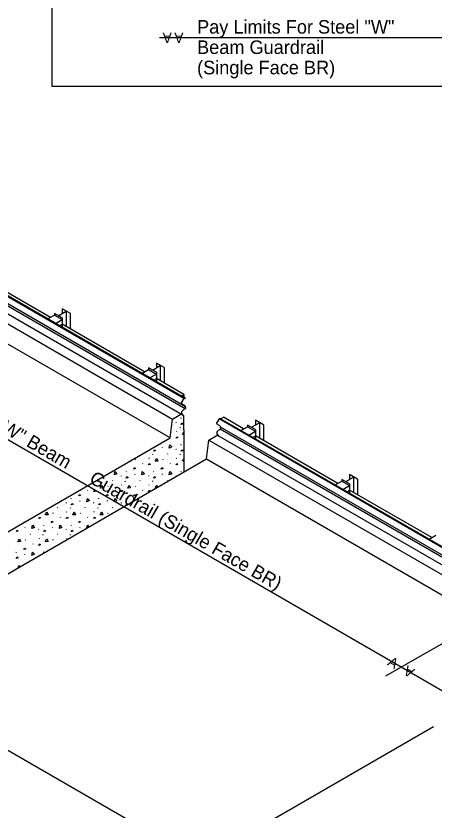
# Model space of a CAD drawing. Extents: x 1007 to 1035.5, y 1000.5 to 1021.5.
# Drawn here: x 1018.86 to 1023.18, y 1009.2 to 1017.4 of the extents above; entities that cross this region are included whole.
import ezdxf

# ---------------------------------------------------------------- set-up
doc = ezdxf.new("R2010")
doc.units = 0
doc.layers.add('Level 1', color=7, linetype='Continuous')

msp = doc.modelspace()

# ---------------------------------------------------------------- linework, layer by layer
at = {"layer": 'Level 1'}
for p, q in [((1019.2313, 1021.5), (1019.2313, 1016.6718)), ((1020.6113, 1013.3655), (1013.5974, 1017.4183)), ((1020.5953, 1013.4498), (1013.6682, 1017.4489)), ((1020.6113, 1013.4498), (1013.6733, 1017.456)), ((1020.5953, 1013.2696), (1013.5302, 1017.3502)), ((1020.6083, 1013.3446), (1013.5974, 1017.3941)), ((1023.7457, 1017.1718), (1020.3436, 1017.1718)), ((1019.2313, 1016.6718), (1035.5, 1016.6718)), ((1016.9151, 1015.2943), (1020.4781, 1013.2372)), ((1020.4546, 1013.0439), (1016.8916, 1015.101)), ((1019.2182, 1014.287), (1018.3686, 1014.7776)), ((1022.8374, 1010.6778), (1016.2119, 1014.5055)), ((1019.4213, 1014.33), (1019.3403, 1014.3768)), ((1019.3403, 1014.3768), (1019.3403, 1014.3279)), ((1019.1896, 1014.2707), (1019.2592, 1014.3108)), ((1019.3403, 1014.2811), (1019.2592, 1014.3279)), ((1019.3403, 1014.2811), (1019.2592, 1014.3279)), ((1019.2592, 1014.3279), (1019.2592, 1014.3108)), ((1019.2592, 1014.3108), (1019.3403, 1014.2639)), ((1019.2997, 1014.3045), (1019.3808, 1014.3513)), ((1019.3808, 1014.3534), (1019.3808, 1014.1932)), ((1019.4213, 1014.33), (1019.4213, 1014.1698)), ((1019.2707, 1014.2238), (1019.3403, 1014.2639)), ((1019.3118, 1014.2002), (1019.3403, 1014.2166)), ((1019.3403, 1014.2811), (1019.3403, 1014.1838)), ((1020.1898, 1013.726), (1019.3403, 1014.2166)), ((1020.3931, 1013.7689), (1020.312, 1013.8158)), ((1020.312, 1013.8158), (1020.312, 1013.7668)), ((1020.1613, 1013.7096), (1020.2309, 1013.7497)), ((1020.312, 1013.72), (1020.2309, 1013.7668)), ((1020.312, 1013.72), (1020.2309, 1013.7668)), ((1020.2309, 1013.7668), (1020.2309, 1013.7497)), ((1020.2309, 1013.7497), (1020.312, 1013.7028)), ((1020.2714, 1013.7434), (1020.3525, 1013.7902)), ((1020.312, 1013.72), (1020.312, 1013.6227)), ((1020.3525, 1013.7923), (1020.3525, 1013.6321)), ((1020.3931, 1013.7689), (1020.3931, 1013.6087)), ((1020.2424, 1013.6628), (1020.312, 1013.7028)), ((1020.2835, 1013.6391), (1020.312, 1013.6555)), ((1020.5953, 1013.4919), (1020.312, 1013.6555)), ((1020.5668, 1013.4755), (1020.5953, 1013.4919)), ((1020.5953, 1013.4919), (1020.5953, 1013.4591)), ((1020.5953, 1013.4498), (1020.5724, 1013.4137)), ((1020.6112, 1013.4498), (1020.5953, 1013.4498)), ((1020.4546, 1013.0439), (1020.4781, 1013.2372)), ((1020.4781, 1013.2372), (1020.5647, 1013.2873)), ((1020.5669, 1013.2449), (1020.5693, 1013.2503)), ((1020.5922, 1013.2713), (1020.5724, 1013.3025)), ((1020.5953, 1013.1252), (1020.5953, 1013.2696)), ((1020.9585, 1013.2402), (1020.9357, 1013.204)), ((1020.9744, 1013.2402), (1020.9585, 1013.2402)), ((1027.7173, 1009.3387), (1020.9585, 1013.2402)), ((1027.7332, 1009.3387), (1020.9744, 1013.2402)), ((1020.9748, 1013.24), (1021.0033, 1013.2564)), ((1021.2125, 1013.1356), (1021.0033, 1013.2564)), ((1020.5141, 1013.2058), (1020.5147, 1013.2005)), ((1020.5545, 1013.152), (1020.5568, 1013.1484)), ((1020.5568, 1013.1507), (1020.5592, 1013.1471)), ((1027.514, 1009.3781), (1020.9746, 1013.1557)), ((1021.184, 1013.1192), (1021.2536, 1013.1593)), ((1021.3347, 1013.1296), (1021.2536, 1013.1764)), ((1021.2536, 1013.1764), (1021.2536, 1013.1593)), ((1021.2536, 1013.1593), (1021.3347, 1013.1124)), ((1021.2941, 1013.153), (1021.3752, 1013.1998)), ((1021.4158, 1013.1785), (1021.3347, 1013.2253)), ((1021.3347, 1013.2253), (1021.3347, 1013.1764)), ((1021.3752, 1013.1998), (1021.3752, 1013.0417)), ((1021.4158, 1013.1785), (1021.4158, 1013.0183)), ((1020.5195, 1013.1081), (1020.5219, 1013.1134)), ((1020.5953, 1013.1252), (1020.5953, 1012.6921)), ((1020.853, 1013.0207), (1020.947, 1013.075)), ((1020.9554, 1013.0616), (1020.9357, 1013.0928)), ((1027.7008, 1009.2472), (1020.9714, 1013.1348)), ((1021.2651, 1013.0723), (1021.3347, 1013.1124)), ((1021.3062, 1013.0487), (1021.3347, 1013.0651)), ((1021.3347, 1013.1296), (1021.3347, 1013.0323)), ((1022.1841, 1012.5745), (1021.3347, 1013.0651)), ((1015.8639, 1010.3934), (1020.4546, 1013.0439)), ((1020.8295, 1012.8274), (1020.853, 1013.0207)), ((1020.853, 1013.0207), (1024.4156, 1010.9638)), ((1027.4361, 1009.3187), (1020.9554, 1013.0617)), ((1020.3733, 1012.9442), (1020.3757, 1012.9495)), ((1020.5141, 1012.9293), (1020.5147, 1012.9239)), ((1020.5669, 1012.9684), (1020.5693, 1012.9738)), ((1016.2388, 1010.1768), (1020.8295, 1012.8274)), ((1020.0957, 1012.818), (1020.098, 1012.8233)), ((1020.2359, 1012.8316), (1020.2383, 1012.8369)), ((1020.2709, 1012.8755), (1020.2733, 1012.8719)), ((1020.2733, 1012.8741), (1020.2756, 1012.8706)), ((1020.3793, 1012.818), (1020.3816, 1012.8233)), ((1020.4272, 1012.8755), (1020.4296, 1012.8808)), ((1020.5195, 1012.8316), (1020.5219, 1012.8369)), ((1020.5545, 1012.8755), (1020.5568, 1012.8719)), ((1020.5568, 1012.8741), (1020.5592, 1012.8706)), ((1020.8295, 1012.8274), (1024.3921, 1010.7705)), ((1020.1697, 1012.7801), (1020.172, 1012.7765)), ((1020.4533, 1012.7801), (1020.4556, 1012.7765)), ((1019.8062, 1012.6676), (1019.8073, 1012.6702)), ((1019.9998, 1012.6918), (1020.0021, 1012.6972)), ((1020.0898, 1012.6676), (1020.0921, 1012.6729)), ((1020.2833, 1012.6918), (1020.2857, 1012.6972)), ((1020.3733, 1012.6676), (1020.3757, 1012.6729)), ((1020.5669, 1012.6918), (1020.5693, 1012.6972)), ((1022.3875, 1012.6175), (1022.3064, 1012.6643)), ((1022.3064, 1012.6643), (1022.3064, 1012.6154)), ((1019.7038, 1012.5989), (1019.7061, 1012.5953)), ((1019.7061, 1012.5976), (1019.7084, 1012.594)), ((1019.86, 1012.5989), (1019.8624, 1012.6043)), ((1019.9469, 1012.6528), (1019.9475, 1012.6474)), ((1019.9873, 1012.5989), (1019.9897, 1012.5953)), ((1019.9897, 1012.5976), (1019.992, 1012.594)), ((1020.1436, 1012.5989), (1020.146, 1012.6043)), ((1020.2305, 1012.6528), (1020.2311, 1012.6474)), ((1020.2709, 1012.5989), (1020.2733, 1012.5953)), ((1020.2733, 1012.5976), (1020.2756, 1012.594)), ((1020.4272, 1012.5989), (1020.4296, 1012.6043)), ((1020.5141, 1012.6528), (1020.5147, 1012.6474)), ((1022.1558, 1012.5582), (1022.2253, 1012.5983)), ((1022.3064, 1012.5686), (1022.2253, 1012.6154)), ((1022.2253, 1012.6154), (1022.2253, 1012.5983)), ((1022.2253, 1012.5983), (1022.3064, 1012.5514)), ((1022.2658, 1012.592), (1022.3469, 1012.6388)), ((1022.3469, 1012.6388), (1022.3469, 1012.4805)), ((1022.3875, 1012.6175), (1022.3875, 1012.4571)), ((1019.6025, 1012.5035), (1019.6048, 1012.5)), ((1019.6688, 1012.555), (1019.6712, 1012.5603)), ((1019.8121, 1012.5414), (1019.8144, 1012.5468)), ((1019.8861, 1012.5035), (1019.8884, 1012.5)), ((1019.9523, 1012.555), (1019.9548, 1012.5603)), ((1020.0957, 1012.5414), (1020.098, 1012.5468)), ((1020.1697, 1012.5035), (1020.172, 1012.5)), ((1020.2359, 1012.555), (1020.2383, 1012.5603)), ((1022.2368, 1012.5113), (1022.3064, 1012.5514)), ((1022.2779, 1012.4877), (1022.3064, 1012.5041)), ((1023.1538, 1012.0145), (1022.3063, 1012.504)), ((1022.3064, 1012.5686), (1022.3064, 1012.4732)), ((1019.4326, 1012.4153), (1019.4349, 1012.4207)), ((1019.7162, 1012.4153), (1019.7185, 1012.4207)), ((1019.9998, 1012.4153), (1020.0021, 1012.4207)), ((1019.2928, 1012.3224), (1019.2953, 1012.3277)), ((1019.3798, 1012.3762), (1019.3803, 1012.3708)), ((1019.5226, 1012.3911), (1019.5249, 1012.3964)), ((1019.5764, 1012.3224), (1019.5788, 1012.3277)), ((1019.6633, 1012.3762), (1019.6639, 1012.3708)), ((1019.8062, 1012.3911), (1019.8085, 1012.3964)), ((1019.86, 1012.3224), (1019.8624, 1012.3277)), ((1019.9469, 1012.3762), (1019.9475, 1012.3708)), ((1019.2449, 1012.2649), (1019.2473, 1012.2702)), ((1019.3852, 1012.2785), (1019.3876, 1012.2838)), ((1019.4202, 1012.3224), (1019.4225, 1012.3188)), ((1019.4225, 1012.321), (1019.4248, 1012.3175)), ((1019.5285, 1012.2649), (1019.5308, 1012.2702)), ((1019.6688, 1012.2785), (1019.6712, 1012.2838)), ((1019.7038, 1012.3224), (1019.7061, 1012.3188)), ((1019.7061, 1012.321), (1019.7084, 1012.3175)), ((1019.8121, 1012.2649), (1019.8144, 1012.2702)), ((1019.0365, 1012.2252), (1019.0377, 1012.2234)), ((1019.3189, 1012.227), (1019.3213, 1012.2234)), ((1019.6025, 1012.227), (1019.6048, 1012.2234)), ((1018.9554, 1012.1145), (1018.9578, 1012.1198)), ((1019.0962, 1012.0997), (1019.0968, 1012.0943)), ((1019.149, 1012.1388), (1019.1513, 1012.1441)), ((1019.239, 1012.1145), (1019.2413, 1012.1198)), ((1019.3798, 1012.0997), (1019.3803, 1012.0943)), ((1019.4326, 1012.1388), (1019.4349, 1012.1441)), ((1019.5226, 1012.1145), (1019.5249, 1012.1198)), ((1019.0093, 1012.0458), (1019.0117, 1012.0512)), ((1019.1016, 1012.0019), (1019.104, 1012.0073)), ((1019.1366, 1012.0458), (1019.1389, 1012.0423)), ((1019.1389, 1012.0445), (1019.1413, 1012.0409)), ((1019.2928, 1012.0458), (1019.2953, 1012.0512)), ((1019.3852, 1012.0019), (1019.3876, 1012.0073)), ((1019.4202, 1012.0458), (1019.4225, 1012.0423)), ((1019.4225, 1012.0445), (1019.4248, 1012.0409)), ((1023.1274, 1011.9993), (1023.197, 1012.0394)), ((1018.9613, 1011.9883), (1018.9637, 1011.9937)), ((1019.0353, 1011.9504), (1019.0377, 1011.9469)), ((1019.2449, 1011.9883), (1019.2473, 1011.9937)), ((1018.8654, 1011.8623), (1018.8678, 1011.8676)), ((1018.9554, 1011.838), (1018.9578, 1011.8433)), ((1019.149, 1011.8623), (1019.1513, 1011.8676)), ((1022.6808, 1010.5873), (1024.1062, 1011.4103)), ((1026.1282, 1008.7766), (1022.8374, 1010.6778)), ((1020.8978, 1008.7529), (1023.1732, 1010.0668))]:
    msp.add_line(p, q, dxfattribs=at)
for points in [[(1010.0501, 1014.8637), (1020.5716, 1008.7852)], [(1020.5681, 1013.1828), (1020.5752, 1013.1976), (1020.587, 1013.1888), (1020.5681, 1013.1828)], [(1020.5829, 1013.0785), (1020.5953, 1013.1019)], [(1020.5953, 1013.0795), (1020.5835, 1013.0785)], [(1020.5154, 1013.0413), (1020.5225, 1013.056), (1020.5343, 1013.0472), (1020.5154, 1013.0413)], [(1020.2845, 1012.9063), (1020.2916, 1012.9211), (1020.3034, 1012.9122), (1020.2845, 1012.9063)], [(1020.4453, 1012.938), (1020.45, 1012.9718), (1020.4713, 1012.9499), (1020.4459, 1012.9383)], [(1020.5681, 1012.9063), (1020.5752, 1012.9211), (1020.587, 1012.9122), (1020.5681, 1012.9063)], [(1020.2993, 1012.802), (1020.3153, 1012.8322), (1020.3278, 1012.8043), (1020.2999, 1012.802)], [(1020.5829, 1012.802), (1020.5953, 1012.8254)], [(1020.0433, 1012.8064), (1020.0442, 1012.8043), (1020.0388, 1012.8039)], [(1020.078, 1012.7223), (1020.0851, 1012.7372), (1020.0969, 1012.7283), (1020.078, 1012.7223)], [(1020.2318, 1012.7647), (1020.2389, 1012.7795), (1020.2508, 1012.7706), (1020.2318, 1012.7647)], [(1020.3616, 1012.7223), (1020.3687, 1012.7372), (1020.3805, 1012.7283), (1020.3616, 1012.7223)], [(1020.5154, 1012.7647), (1020.5225, 1012.7795), (1020.5343, 1012.7706), (1020.5154, 1012.7647)], [(1020.5953, 1012.803), (1020.5835, 1012.802)], [(1019.8782, 1012.6615), (1019.8828, 1012.6953), (1019.9041, 1012.6734), (1019.8788, 1012.6617)], [(1020.1618, 1012.6615), (1020.1664, 1012.6953), (1020.1877, 1012.6734), (1020.1623, 1012.6617)], [(1020.4453, 1012.6615), (1020.45, 1012.6953), (1020.4713, 1012.6734), (1020.4459, 1012.6617)], [(1020.0009, 1012.6297), (1020.008, 1012.6445), (1020.0198, 1012.6356), (1020.0009, 1012.6297)], [(1020.2845, 1012.6297), (1020.2916, 1012.6445), (1020.3034, 1012.6356), (1020.2845, 1012.6297)], [(1019.6647, 1012.4882), (1019.6718, 1012.5029), (1019.6836, 1012.4941), (1019.6647, 1012.4882)], [(1019.7322, 1012.5254), (1019.7481, 1012.5557), (1019.7606, 1012.5278), (1019.7328, 1012.5254)], [(1019.9483, 1012.4882), (1019.9553, 1012.5029), (1019.9672, 1012.4941), (1019.9483, 1012.4882)], [(1020.0158, 1012.5254), (1020.0317, 1012.5557), (1020.0442, 1012.5278), (1020.0163, 1012.5254)], [(1020.2318, 1012.4882), (1020.2389, 1012.5029), (1020.2508, 1012.4941), (1020.2318, 1012.4882)], [(1020.2993, 1012.5254), (1020.3153, 1012.5557), (1020.3243, 1012.5356)], [(1020.3078, 1012.5261), (1020.2999, 1012.5254)], [(1019.5108, 1012.4458), (1019.5179, 1012.4606), (1019.5298, 1012.4518), (1019.5108, 1012.4458)], [(1019.5946, 1012.3849), (1019.5993, 1012.4188), (1019.6205, 1012.3968), (1019.5952, 1012.3852)], [(1019.7944, 1012.4458), (1019.8015, 1012.4606), (1019.8133, 1012.4518), (1019.7944, 1012.4458)], [(1019.8782, 1012.3849), (1019.8828, 1012.4188), (1019.9041, 1012.3968), (1019.8788, 1012.3852)], [(1020.078, 1012.4458), (1020.0851, 1012.4606), (1020.0969, 1012.4518), (1020.078, 1012.4458)], [(1019.3358, 1012.398), (1019.3369, 1012.3968), (1019.3218, 1012.3899)], [(1019.4338, 1012.3532), (1019.4408, 1012.368), (1019.4527, 1012.3591), (1019.4338, 1012.3532)], [(1019.7173, 1012.3532), (1019.7244, 1012.368), (1019.7363, 1012.3591), (1019.7173, 1012.3532)], [(1020.0009, 1012.3532), (1020.008, 1012.368), (1020.0193, 1012.3595)], [(1020.0169, 1012.3582), (1020.0009, 1012.3532)], [(1019.165, 1012.2489), (1019.1809, 1012.2791), (1019.1934, 1012.2513), (1019.1656, 1012.2489)], [(1019.4486, 1012.2489), (1019.4645, 1012.2791), (1019.477, 1012.2513), (1019.4492, 1012.2489)], [(1019.7322, 1012.2489), (1019.7481, 1012.2791), (1019.7606, 1012.2513), (1019.7328, 1012.2489)], [(1018.9571, 1012.1793), (1018.9626, 1012.1752), (1018.9437, 1012.1693)], [(1018.9437, 1012.1693), (1018.9452, 1012.1724)], [(1019.0975, 1012.2116), (1019.1046, 1012.2264), (1019.1164, 1012.2175), (1019.0975, 1012.2116)], [(1019.2273, 1012.1693), (1019.2343, 1012.1841), (1019.2462, 1012.1752), (1019.2273, 1012.1693)], [(1019.3811, 1012.2116), (1019.3882, 1012.2264), (1019.4, 1012.2175), (1019.3811, 1012.2116)], [(1019.5108, 1012.1693), (1019.5179, 1012.1841), (1019.5298, 1012.1752), (1019.5108, 1012.1693)], [(1019.6647, 1012.2116), (1019.6718, 1012.2264), (1019.6836, 1012.2175), (1019.6647, 1012.2116)], [(1018.8666, 1012.0766), (1018.8737, 1012.0914), (1018.8855, 1012.0825), (1018.8666, 1012.0766)], [(1019.0274, 1012.1084), (1019.0321, 1012.1423), (1019.0533, 1012.1203), (1019.028, 1012.1086)], [(1019.1502, 1012.0766), (1019.1573, 1012.0914), (1019.1691, 1012.0825), (1019.1502, 1012.0766)], [(1019.311, 1012.1084), (1019.3157, 1012.1423), (1019.3369, 1012.1203), (1019.3116, 1012.1086)], [(1019.4338, 1012.0766), (1019.4408, 1012.0914), (1019.4527, 1012.0825), (1019.4338, 1012.0766)], [(1019.5955, 1012.1148), (1019.5993, 1012.1423), (1019.6149, 1012.1261)], [(1018.8814, 1011.9723), (1018.8973, 1012.0026), (1018.9098, 1011.9748), (1018.882, 1011.9723)], [(1019.165, 1011.9723), (1019.1809, 1012.0026), (1019.1934, 1011.9748), (1019.1656, 1011.9723)], [(1019.0975, 1011.9351), (1019.1046, 1011.9498), (1019.1164, 1011.941), (1019.0975, 1011.9351)], [(1018.9437, 1011.8928), (1018.9508, 1011.9075), (1018.9626, 1011.8987), (1018.9437, 1011.8928)], [(1019.0274, 1011.8318), (1019.0321, 1011.8657), (1019.0533, 1011.8438), (1019.028, 1011.832)], [(1019.2336, 1011.9059), (1019.2343, 1011.9075), (1019.2352, 1011.9068)], [(1018.8666, 1011.8001), (1018.8737, 1011.8149), (1018.8855, 1011.806), (1018.8666, 1011.8001)], [(1018.8866, 1011.7056), (1018.8973, 1011.726), (1018.9024, 1011.7148)]]:
    msp.add_lwpolyline(points, dxfattribs=at)
for points in [[(1020.6118, 1013.3581), (1020.6118, 1013.3619), (1020.6109, 1013.3677), (1020.6038, 1013.3762), (1020.5763, 1013.3962), (1020.5719, 1013.4066), (1020.5724, 1013.4137)], [(1020.6118, 1013.3581), (1020.6118, 1013.3543), (1020.6109, 1013.3485), (1020.6038, 1013.34), (1020.5763, 1013.32), (1020.5719, 1013.3096), (1020.5724, 1013.3025)], [(1020.9751, 1013.1484), (1020.9751, 1013.1523), (1020.9742, 1013.158), (1020.967, 1013.1665), (1020.9395, 1013.1865), (1020.9352, 1013.1969), (1020.9357, 1013.204)], [(1020.9751, 1013.1484), (1020.9751, 1013.1446), (1020.9742, 1013.1388), (1020.967, 1013.1303), (1020.9395, 1013.1103), (1020.9352, 1013.0999), (1020.9357, 1013.0928)]]:
    msp.add_spline(points, degree=3, dxfattribs=at)

# ---------------------------------------------------------------- texts
for s, p in [('Pay Limits For Steel "W" ', (1020.7319, 1017.2145)), ('Beam Guardrail', (1020.7319, 1017.0045)), ('(Single Face BR) ', (1020.7319, 1016.7945))]:
    msp.add_text(s, height=0.14, dxfattribs=at).set_placement(p)
for s, height, rotation, p in [('A', 0.105, 180, (1020.4705, 1017.2243)), ('A', 0.105, 180, (1020.591, 1017.2243)), ('Pay Limits for Steel "W" Beam     Guardrail (Single Face BR)', 0.14, 330, (1017.2049, 1013.9767)), ('A', 0.105, 329.98356, (1022.6889, 1010.7034)), ('A', 0.105, 149.98392, (1022.9849, 1010.6532))]:
    msp.add_text(s, height=height, rotation=rotation, dxfattribs=at).set_placement(p)

doc.saveas('drawing.dxf')
